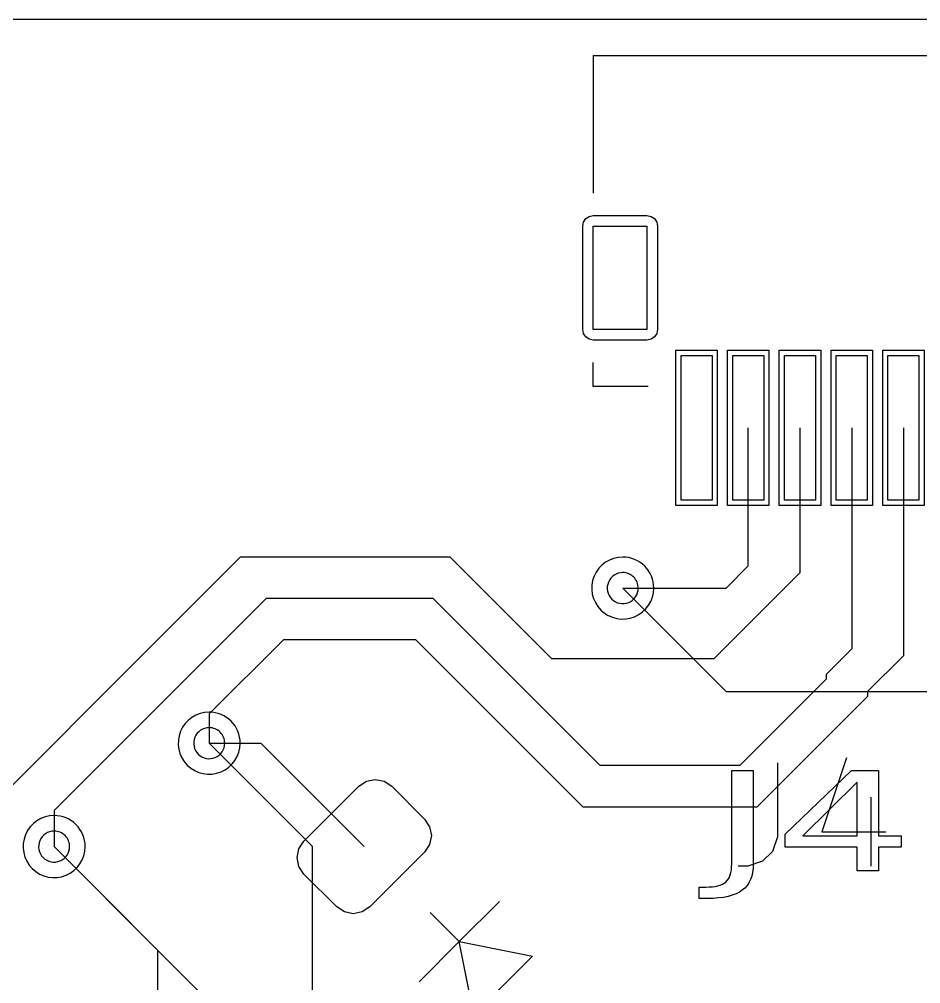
# Model space of a CAD drawing. Header units: millimetres. Extents: x 10 to 287, y 10 to 200.
# Drawn here: x 22.16 to 30.88, y 176.68 to 186.01 of the extents above; entities that cross this region are included whole.
import ezdxf

# ---------------------------------------------------------------- set-up
doc = ezdxf.new("R2010")
doc.units = ezdxf.units.MM
doc.layers.get('0').update_dxf_attribs({"linetype": 'CONTINUOUS'})

msp = doc.modelspace()

# ---------------------------------------------------------------- linework, layer by layer
at = {"color": 7}
for points in [[(20.5, 186.0072), (39.5, 186.0072)], [(27.7145, 185.6572), (27.7145, 184.3272)], [(27.7145, 185.6572), (33.2145, 185.6572)], [(27.7145, 182.4572), (27.7145, 182.6872)], [(28.2445, 182.4572), (27.7145, 182.4572)], [(29.2145, 180.7217), (29.2145, 182.0572)], [(29.7145, 182.0572), (29.7145, 180.656)], [(30.2145, 182.0572), (30.2145, 179.9187)], [(30.7145, 182.0572), (30.7145, 179.853)], [(24.3, 180.8072), (21, 177.5072)], [(26.3314, 180.8072), (24.3, 180.8072)], [(27.3157, 179.8229), (26.3314, 180.8072)], [(29.7145, 180.656), (28.8814, 179.8229)], [(29, 180.5072), (29.2145, 180.7217)], [(28, 180.5072), (29, 179.5072)], [(28, 180.5072), (29, 180.5072)], [(24.5515, 180.4072), (22.5, 178.3557)], [(26.1657, 180.4072), (24.5515, 180.4072)], [(27.7828, 178.79), (26.1657, 180.4072)], [(26, 180.0072), (24.7172, 180.0072), (24, 179.29), (24, 179.0072)], [(27.6172, 178.39), (26, 180.0072)], [(30.2145, 179.9187), (29.9672, 179.6714)], [(28.8814, 179.8229), (27.3157, 179.8229)], [(30.7145, 179.853), (30.3672, 179.5057), (30.3672, 179.4601), (29.2971, 178.39), (27.6172, 178.39)], [(29.9672, 179.6258), (29.1314, 178.79)], [(29.9672, 179.6714), (29.9672, 179.6258)], [(29, 179.5072), (35.5, 179.5072)], [(25, 161.5072), (25, 178.0072), (24, 179.0072)], [(24, 179.0072), (24.5, 179.0072)], [(24.5, 179.0072), (25.5, 178.0072)], [(29.1314, 178.79), (27.7828, 178.79)], [(29.4961, 178.8174), (29.4961, 178.1031), (29.4485, 177.9602), (29.3533, 177.865), (29.2104, 177.8174), (29.1152, 177.8174)], [(30.1628, 178.865), (29.9247, 178.1507), (30.5438, 178.1507)], [(29.054388, 177.839904), (29.05439, 178.74418)], [(29.05439, 178.74418), (29.262459, 178.74418), (29.262459, 177.839906)], [(30.4009, 178.484), (30.4009, 177.8174)], [(22.5, 178.3557), (22.5, 178.0072)], [(24, 176.5072), (22.5, 178.0072)], [(22.5, 178.0072), (23.5, 177.0072)], [(28.817479, 177.505274), (28.738169, 177.505274), (28.738169, 177.615948), (28.803059, 177.615948)], [(26.4192, 177.088), (26.8081, 177.4769)], [(26.1364, 177.3708), (26.4192, 177.088), (26.0303, 176.6991)], [(23.5, 177.0072), (23.5, 176.0072)], [(26.4192, 177.088), (27.1263, 176.9465)], [(26.5607, 176.3809), (26.4192, 177.088)], [(27.1263, 176.9465), (26.5607, 176.3809)]]:
    msp.add_lwpolyline(points, dxfattribs=at)
for points in [[(28.3365, 183.0072), (28.3287, 182.9682), (28.3066, 182.9351), (28.2735, 182.913), (28.2345, 182.9052), (27.7145, 182.9052), (27.6754, 182.913), (27.6423, 182.9351), (27.6202, 182.9682), (27.6125, 183.0072), (27.6125, 184.0072), (27.6202, 184.0462), (27.6423, 184.0793), (27.6754, 184.1014), (27.7145, 184.1092), (28.2345, 184.1092), (28.2735, 184.1014), (28.3066, 184.0793), (28.3287, 184.0462), (28.3365, 184.0072)], [(28.2345, 184.0072), (28.2345, 183.0072), (27.7145, 183.0072), (27.7145, 184.0072)], [(28.2345, 184.0072), (28.2345, 183.0072), (27.7145, 183.0072), (27.7145, 184.0072)], [(28.8645, 182.7572), (28.8645, 181.3572), (28.5645, 181.3572), (28.5645, 182.7572)], [(28.8645, 182.7572), (28.8645, 181.3572), (28.5645, 181.3572), (28.5645, 182.7572)], [(29.3645, 182.7572), (29.3645, 181.3572), (29.0645, 181.3572), (29.0645, 182.7572)], [(29.3645, 182.7572), (29.3645, 181.3572), (29.0645, 181.3572), (29.0645, 182.7572)], [(29.8645, 182.7572), (29.8645, 181.3572), (29.5645, 181.3572), (29.5645, 182.7572)], [(29.8645, 182.7572), (29.8645, 181.3572), (29.5645, 181.3572), (29.5645, 182.7572)], [(30.3645, 182.7572), (30.3645, 181.3572), (30.0645, 181.3572), (30.0645, 182.7572)], [(30.3645, 182.7572), (30.3645, 181.3572), (30.0645, 181.3572), (30.0645, 182.7572)], [(30.8645, 182.7572), (30.8645, 181.3572), (30.5645, 181.3572), (30.5645, 182.7572)], [(30.8645, 182.7572), (30.8645, 181.3572), (30.5645, 181.3572), (30.5645, 182.7572)], [(28, 180.8072)], [(28, 180.8072)], [(28, 180.6572)], [(28, 180.6572)], [(24, 179.3072)], [(24, 179.3072)], [(24, 179.1572)], [(24, 179.1572)], [(30.212165, 178.74418), (30.473797, 178.74418), (30.473797, 178.110733), (30.693197, 178.110733), (30.693197, 178.00136), (30.473797, 178.00136), (30.473797, 177.772199), (30.266757, 177.772199), (30.266757, 178.00136), (29.572505, 178.00136), (29.572505, 178.12831)], [(25.447, 178.5906), (25.52, 178.6393), (25.6061, 178.6565), (25.6922, 178.6393), (25.7652, 178.5906), (26.0834, 178.2724), (26.1321, 178.1994), (26.1493, 178.1133), (26.1321, 178.0272), (26.0834, 177.9542), (25.553, 177.4238), (25.48, 177.3751), (25.3939, 177.3579), (25.3078, 177.3751), (25.2348, 177.4238), (24.9166, 177.742), (24.8679, 177.815), (24.8507, 177.9011), (24.8679, 177.9872), (24.9166, 178.0602)], [(25.447, 178.5906), (25.52, 178.6393), (25.6061, 178.6565), (25.6922, 178.6393), (25.7652, 178.5906), (26.0834, 178.2724), (26.1321, 178.1994), (26.1493, 178.1133), (26.1321, 178.0272), (26.0834, 177.9542), (25.553, 177.4238), (25.48, 177.3751), (25.3939, 177.3579), (25.3078, 177.3751), (25.2348, 177.4238), (24.9166, 177.742), (24.8679, 177.815), (24.8507, 177.9011), (24.8679, 177.9872), (24.9166, 178.0602)], [(25.447, 178.5906), (25.52, 178.6393), (25.6061, 178.6565), (25.6922, 178.6393), (25.7652, 178.5906), (26.0834, 178.2724), (26.1321, 178.1994), (26.1493, 178.1133), (26.1321, 178.0272), (26.0834, 177.9542), (25.553, 177.4238), (25.48, 177.3751), (25.3939, 177.3579), (25.3078, 177.3751), (25.2348, 177.4238), (24.9166, 177.742), (24.8679, 177.815), (24.8507, 177.9011), (24.8679, 177.9872), (24.9166, 178.0602)], [(30.266755, 178.6296), (29.741431, 178.110733), (30.266755, 178.110733)], [(22.5, 178.3072)], [(22.5, 178.3072)], [(22.5, 178.1572)], [(22.5, 178.1572)]]:
    msp.add_lwpolyline(points, close=True, dxfattribs=at)
at = {"color": 6}
for points in [[(28.9145, 181.3072), (28.5145, 181.3072), (28.5145, 182.8072), (28.9145, 182.8072)], [(29.4145, 181.3072), (29.0145, 181.3072), (29.0145, 182.8072), (29.4145, 182.8072)], [(29.9145, 181.3072), (29.5145, 181.3072), (29.5145, 182.8072), (29.9145, 182.8072)], [(30.4145, 181.3072), (30.0145, 181.3072), (30.0145, 182.8072), (30.4145, 182.8072)], [(30.9145, 181.3072), (30.5145, 181.3072), (30.5145, 182.8072), (30.9145, 182.8072)]]:
    msp.add_lwpolyline(points, close=True, dxfattribs=at)
at = {"color": 7}
for points in [[(28, 180.8072), (27.878661, 180.8072), (27.76927, 180.734107), (27.722836, 180.622005)], [(28, 180.8072), (27.878661, 180.8072), (27.76927, 180.734107), (27.722836, 180.622005)], [(28.212132, 180.719332), (28.155871, 180.775593), (28.079565, 180.8072), (28, 180.8072)], [(28.212132, 180.719332), (28.155871, 180.775593), (28.079565, 180.8072), (28, 180.8072)], [(28, 180.6572), (27.939331, 180.6572), (27.884635, 180.620654), (27.861418, 180.564603)], [(28, 180.6572), (27.939331, 180.6572), (27.884635, 180.620654), (27.861418, 180.564603)], [(28.106066, 180.613266), (28.077936, 180.641396), (28.039782, 180.6572), (28, 180.6572)], [(28.106066, 180.613266), (28.077936, 180.641396), (28.039782, 180.6572), (28, 180.6572)], [(28.3, 180.5072), (28.3, 180.586765), (28.268393, 180.663071), (28.212132, 180.719332)], [(28.3, 180.5072), (28.3, 180.586765), (28.268393, 180.663071), (28.212132, 180.719332)], [(27.722836, 180.622005), (27.676402, 180.509903), (27.702069, 180.380867), (27.787868, 180.295068)], [(27.722836, 180.622005), (27.676402, 180.509903), (27.702069, 180.380867), (27.787868, 180.295068)], [(27.861418, 180.564603), (27.838201, 180.508551), (27.851034, 180.444034), (27.893934, 180.401134)], [(27.861418, 180.564603), (27.838201, 180.508551), (27.851034, 180.444034), (27.893934, 180.401134)], [(28.15, 180.5072), (28.15, 180.546982), (28.134196, 180.585136), (28.106066, 180.613266)], [(28.15, 180.5072), (28.15, 180.546982), (28.134196, 180.585136), (28.106066, 180.613266)], [(28.057403, 180.368618), (28.113454, 180.391835), (28.15, 180.446531), (28.15, 180.5072)], [(28.057403, 180.368618), (28.113454, 180.391835), (28.15, 180.446531), (28.15, 180.5072)], [(28.114805, 180.230036), (28.226907, 180.27647), (28.3, 180.385861), (28.3, 180.5072)], [(28.114805, 180.230036), (28.226907, 180.27647), (28.3, 180.385861), (28.3, 180.5072)], [(27.893934, 180.401134), (27.936834, 180.358234), (28.001351, 180.345401), (28.057403, 180.368618)], [(27.893934, 180.401134), (27.936834, 180.358234), (28.001351, 180.345401), (28.057403, 180.368618)], [(27.787868, 180.295068), (27.873667, 180.209269), (28.002703, 180.183602), (28.114805, 180.230036)], [(27.787868, 180.295068), (27.873667, 180.209269), (28.002703, 180.183602), (28.114805, 180.230036)], [(24, 179.3072), (23.878661, 179.3072), (23.76927, 179.234107), (23.722836, 179.122005)], [(24, 179.3072), (23.878661, 179.3072), (23.76927, 179.234107), (23.722836, 179.122005)], [(24.212132, 179.219332), (24.155871, 179.275593), (24.079565, 179.3072), (24, 179.3072)], [(24.212132, 179.219332), (24.155871, 179.275593), (24.079565, 179.3072), (24, 179.3072)], [(24, 179.1572), (23.939331, 179.1572), (23.884635, 179.120654), (23.861418, 179.064603)], [(24, 179.1572), (23.939331, 179.1572), (23.884635, 179.120654), (23.861418, 179.064603)], [(24.106066, 179.113266), (24.077936, 179.141396), (24.039782, 179.1572), (24, 179.1572)], [(24.106066, 179.113266), (24.077936, 179.141396), (24.039782, 179.1572), (24, 179.1572)], [(24.3, 179.0072), (24.3, 179.086765), (24.268393, 179.163071), (24.212132, 179.219332)], [(24.3, 179.0072), (24.3, 179.086765), (24.268393, 179.163071), (24.212132, 179.219332)], [(23.722836, 179.122005), (23.676402, 179.009903), (23.702069, 178.880867), (23.787868, 178.795068)], [(23.722836, 179.122005), (23.676402, 179.009903), (23.702069, 178.880867), (23.787868, 178.795068)], [(23.861418, 179.064603), (23.838201, 179.008551), (23.851034, 178.944034), (23.893934, 178.901134)], [(23.861418, 179.064603), (23.838201, 179.008551), (23.851034, 178.944034), (23.893934, 178.901134)], [(24.15, 179.0072), (24.15, 179.046982), (24.134196, 179.085136), (24.106066, 179.113266)], [(24.15, 179.0072), (24.15, 179.046982), (24.134196, 179.085136), (24.106066, 179.113266)], [(24.057403, 178.868618), (24.113454, 178.891835), (24.15, 178.946531), (24.15, 179.0072)], [(24.057403, 178.868618), (24.113454, 178.891835), (24.15, 178.946531), (24.15, 179.0072)], [(24.114805, 178.730036), (24.226907, 178.77647), (24.3, 178.885861), (24.3, 179.0072)], [(24.114805, 178.730036), (24.226907, 178.77647), (24.3, 178.885861), (24.3, 179.0072)], [(23.893934, 178.901134), (23.936834, 178.858234), (24.001351, 178.845401), (24.057403, 178.868618)], [(23.893934, 178.901134), (23.936834, 178.858234), (24.001351, 178.845401), (24.057403, 178.868618)], [(23.787868, 178.795068), (23.873667, 178.709269), (24.002703, 178.683602), (24.114805, 178.730036)], [(23.787868, 178.795068), (23.873667, 178.709269), (24.002703, 178.683602), (24.114805, 178.730036)], [(22.5, 178.3072), (22.378661, 178.3072), (22.26927, 178.234107), (22.222836, 178.122005)], [(22.5, 178.3072), (22.378661, 178.3072), (22.26927, 178.234107), (22.222836, 178.122005)], [(22.712132, 178.219332), (22.655871, 178.275593), (22.579565, 178.3072), (22.5, 178.3072)], [(22.712132, 178.219332), (22.655871, 178.275593), (22.579565, 178.3072), (22.5, 178.3072)], [(22.8, 178.0072), (22.8, 178.086765), (22.768393, 178.163071), (22.712132, 178.219332)], [(22.8, 178.0072), (22.8, 178.086765), (22.768393, 178.163071), (22.712132, 178.219332)], [(22.5, 178.1572), (22.439331, 178.1572), (22.384635, 178.120654), (22.361418, 178.064603)], [(22.5, 178.1572), (22.439331, 178.1572), (22.384635, 178.120654), (22.361418, 178.064603)], [(22.606066, 178.113266), (22.577936, 178.141396), (22.539782, 178.1572), (22.5, 178.1572)], [(22.606066, 178.113266), (22.577936, 178.141396), (22.539782, 178.1572), (22.5, 178.1572)], [(22.222836, 178.122005), (22.176402, 178.009903), (22.202069, 177.880867), (22.287868, 177.795068)], [(22.222836, 178.122005), (22.176402, 178.009903), (22.202069, 177.880867), (22.287868, 177.795068)], [(22.361418, 178.064603), (22.338201, 178.008551), (22.351034, 177.944034), (22.393934, 177.901134)], [(22.361418, 178.064603), (22.338201, 178.008551), (22.351034, 177.944034), (22.393934, 177.901134)], [(22.65, 178.0072), (22.65, 178.046982), (22.634196, 178.085136), (22.606066, 178.113266)], [(22.65, 178.0072), (22.65, 178.046982), (22.634196, 178.085136), (22.606066, 178.113266)], [(22.557403, 177.868618), (22.613454, 177.891835), (22.65, 177.946531), (22.65, 178.0072)], [(22.557403, 177.868618), (22.613454, 177.891835), (22.65, 177.946531), (22.65, 178.0072)], [(22.614805, 177.730036), (22.726907, 177.77647), (22.8, 177.885861), (22.8, 178.0072)], [(22.614805, 177.730036), (22.726907, 177.77647), (22.8, 177.885861), (22.8, 178.0072)], [(22.393934, 177.901134), (22.436834, 177.858234), (22.501351, 177.845401), (22.557403, 177.868618)], [(22.393934, 177.901134), (22.436834, 177.858234), (22.501351, 177.845401), (22.557403, 177.868618)], [(22.287868, 177.795068), (22.373667, 177.709269), (22.502703, 177.683602), (22.614805, 177.730036)], [(22.287868, 177.795068), (22.373667, 177.709269), (22.502703, 177.683602), (22.614805, 177.730036)], [(28.997738, 177.664778), (29.035505, 177.697331), (29.054388, 177.755707), (29.054388, 177.839904)], [(29.262459, 177.839906), (29.262459, 177.722721), (29.227094, 177.637654), (29.156364, 177.584704)], [(28.803059, 177.615948), (28.895076, 177.615948), (28.959969, 177.632225), (28.997738, 177.664778)], [(29.156364, 177.584704), (29.086321, 177.531751), (28.97336, 177.505274), (28.817479, 177.505274)]]:
    msp.add_open_spline(points, degree=3, dxfattribs=at)

doc.saveas('drawing.dxf')
